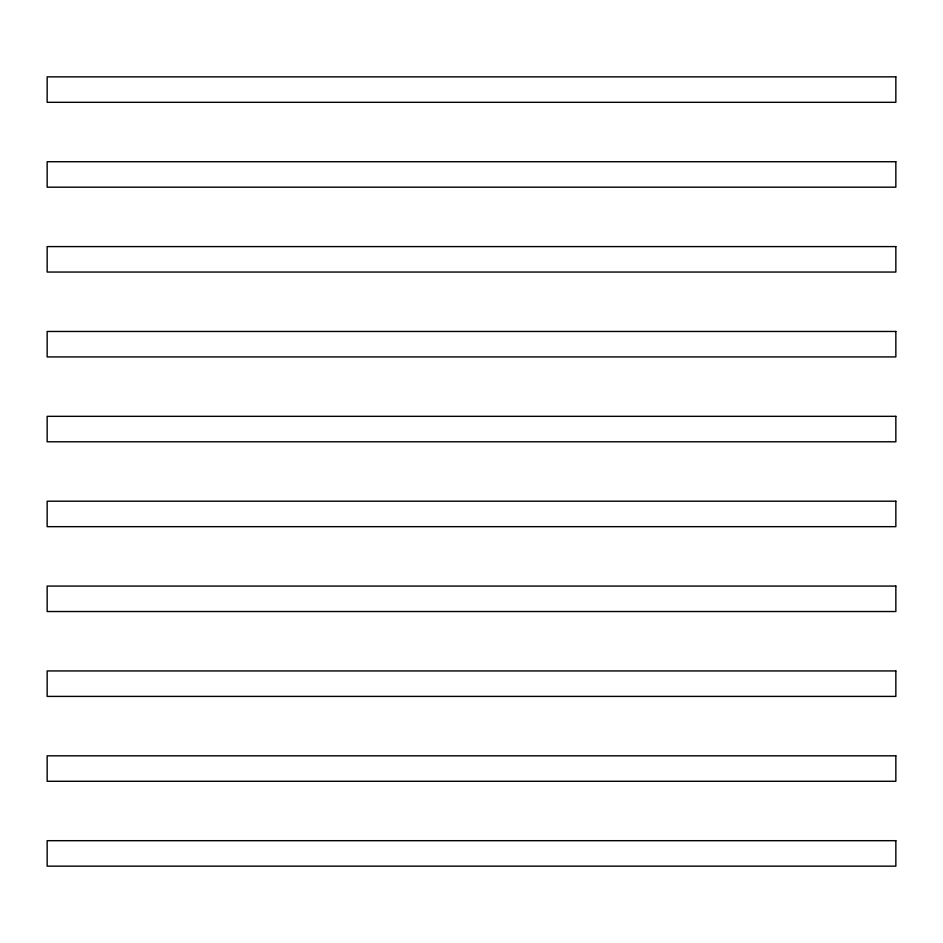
<?xml version="1.0" encoding="UTF-8"?>
<svg xmlns="http://www.w3.org/2000/svg" width="943" height="943" viewBox="0 0 943 943"><rect width="100%" height="100%" fill="white"/><g stroke="black" fill="none" stroke-linecap="round" stroke-linejoin="round"><path stroke-width="1.41" d="M895.85 76.855L47.15 76.855L47.15 102.316L895.85 102.316L895.85 76.855M895.85 161.724L47.15 161.724L47.15 187.186L895.85 187.186L895.85 161.724M895.85 246.594L47.15 246.594L47.15 272.055L895.85 272.055L895.85 246.594M895.85 331.464L47.15 331.464L47.15 356.925L895.85 356.925L895.85 331.464M895.85 416.334L47.15 416.334L47.15 441.796L895.85 441.796L895.85 416.334M895.85 501.204L47.15 501.204L47.15 526.665L895.85 526.665L895.85 501.204M895.85 586.074L47.15 586.074L47.15 611.535L895.85 611.535L895.85 586.074M895.85 670.945L47.15 670.945L47.15 696.405L895.85 696.405L895.85 670.945M895.85 755.815L47.15 755.815L47.15 781.275L895.85 781.275L895.85 755.815M895.85 840.685L47.15 840.685L47.15 866.145L895.85 866.145L895.85 840.685"/></g></svg>
